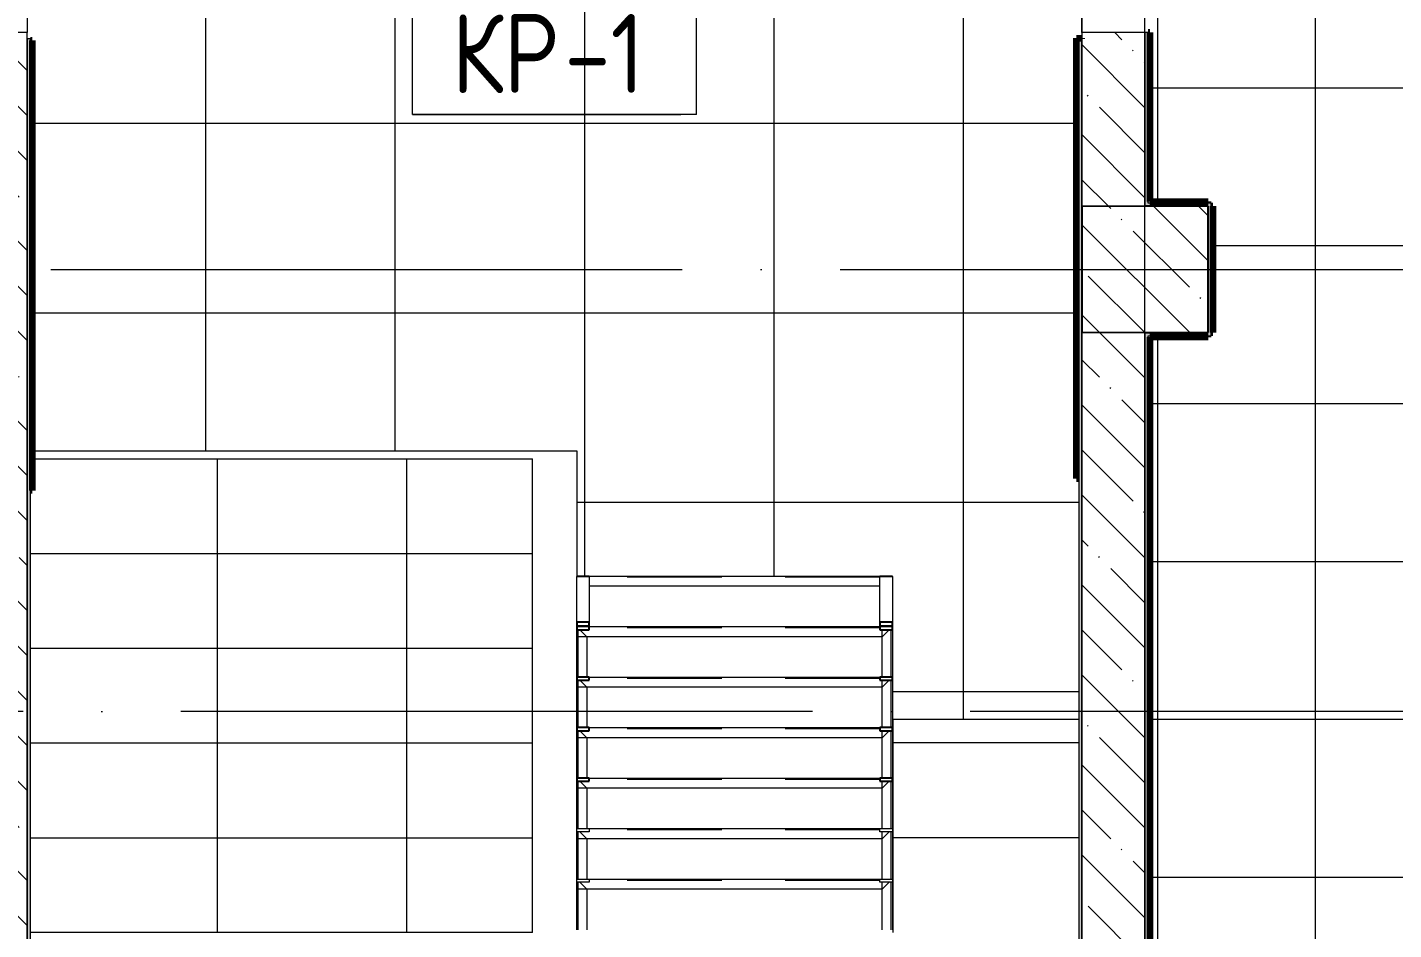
# Model space of a CAD drawing. Header units: millimetres. Extents: x 97 to 215964, y -4577 to 60645.
# Drawn here: x 160158 to 164486, y 30434 to 33292 of the extents above; entities that cross this region are included whole.
import ezdxf

# ---------------------------------------------------------------- set-up
doc = ezdxf.new("R2010")
doc.units = ezdxf.units.MM
for name, pattern in [('ADSK_Линия сетки', [2500, 2000, -250, 0, -250]), ('ADSK_Невидимые', [500, 300, -200]), ('ADSK_Невидимые_2_', [500, 300, -200])]:
    doc.linetypes.add(name, pattern=pattern)
for name, color, linetype, lineweight in [('A-FLOR-____-IDEN', 11, 'Continuous', 20), ('A-FLOR-____-OTLN', 192, 'Continuous', 9), ('A-FLOR-____-PATT', 8, 'Continuous', 9), ('A-GENM-____-HDLN', 13, 'ADSK_Невидимые_2_', 9), ('A-GENM-____-MCUT', 13, 'Continuous', 9), ('A-GENM-____-OTLN', 13, 'Continuous', 9), ('A-WALL-____-MCUT', 113, 'Continuous', 9), ('A-WALL-____-PATT', 111, 'Continuous', 9), ('I-WALL-____-OTLN', 2, 'Continuous', 9), ('S-COLS-____-MCUT', 52, 'Continuous', 9), ('S-COLS-____-OTLN', 52, 'Continuous', 9), ('S-GRID-____-OTLN', 1, 'Continuous', 9), ('S-STRS-____-OTLN', 31, 'Continuous', 9)]:
    doc.layers.add(name, color=color, linetype=linetype, lineweight=lineweight)
doc.styles.add('GOST Common', font='GOST_Common.ttf', dxfattribs={"width": 0.9, "height": 250})
pattern_1 = [(270, (101360, 28025), (600, 4e-14), []), (0, (101360, 28025), (0, 600), [])]
pattern_2 = [(90, (104700, 31925), (-600, 4e-14), []), (180, (104700, 31925), (7e-14, -600), [])]
pattern_3 = [(135, (0, 0), (-142.5612, -142.5612), []), (135, (142.56, 0), (-142.5612, -142.5612), [252.016, -50.403, 3.353, -47.05])]

# ---------------------------------------------------------------- blocks, each defined once
blk = doc.blocks.new('ОМ_Уголок_ГОСТ 8509-93 - ОМ_Уголок_ГОСТ 8509-93-V1-О_АИ_ПП_8_400_Целиком')
at = {"layer": 'A-GENM-____-HDLN', "color": 90, "linetype": 'ADSK_Невидимые'}
blk.add_line((40, -4), (960, -4), dxfattribs=at)
at = {"layer": 'A-GENM-____-OTLN', "color": 90}
for p, q in [((32, -32), (10, -10)), ((32, -32), (1000, -32)), ((960, 0), (40, 0)), ((1000, -32), (1000, -10))]:
    blk.add_line(p, q, dxfattribs=at)
blk = doc.blocks.new('ОМ_Уголок_ГОСТ 8509-93 - ОМ_Уголок_ГОСТ 8509-93-V3-О_АИ_ПП_8_400_Целиком')
at = {"layer": 'A-GENM-____-HDLN', "color": 90, "linetype": 'ADSK_Невидимые'}
blk.add_line((10, -4), (160, -4), dxfattribs=at)
at = {"layer": 'A-GENM-____-OTLN', "color": 90}
for p, q in [((160, 0), (10, 0)), ((32, -32), (10, -10)), ((32, -32), (160, -32))]:
    blk.add_line(p, q, dxfattribs=at)
blk = doc.blocks.new('ОМ_Уголок_ГОСТ 8509-93 - ОМ_Уголок_ГОСТ 8509-93-V4-О_АИ_ПП_8_400_Целиком')
at = {"layer": 'A-GENM-____-HDLN', "color": 90, "linetype": 'ADSK_Невидимые'}
blk.add_line((140, -4), (290, -4), dxfattribs=at)
at = {"layer": 'A-GENM-____-OTLN', "color": 90}
for p, q in [((290, 0), (140, 0)), ((140, -32), (290, -32))]:
    blk.add_line(p, q, dxfattribs=at)
blk = doc.blocks.new('ОМ_Уголок_ГОСТ 8509-93 - ОМ_Уголок_ГОСТ 8509-93-V5-О_АИ_ПП_8_400_Целиком')
at = {"layer": 'A-GENM-____-HDLN', "color": 90, "linetype": 'ADSK_Невидимые'}
blk.add_line((40, -4), (960, -4), dxfattribs=at)
at = {"layer": 'A-GENM-____-OTLN', "color": 90}
for p, q in [((960, 0), (40, 0)), ((40, -32), (960, -32))]:
    blk.add_line(p, q, dxfattribs=at)
blk = doc.blocks.new('ОМ_Уголок_ГОСТ 8509-93 - ОМ_Уголок_ГОСТ 8509-93-V6-О_АИ_ПП_8_400_Целиком')
at = {"layer": 'A-GENM-____-HDLN', "color": 90, "linetype": 'ADSK_Невидимые'}
blk.add_line((157.7, -4), (160, -4), dxfattribs=at)
at = {"layer": 'A-GENM-____-OTLN', "color": 90}
for p, q in [((160, 0), (157.7, 0)), ((157.7, -32), (160, -32))]:
    blk.add_line(p, q, dxfattribs=at)
blk = doc.blocks.new('ОМ_Уголок_ГОСТ 8509-93 - ОМ_Уголок_ГОСТ 8509-93-V7-О_АИ_ПП_8_400_Целиком')
at = {"layer": 'A-GENM-____-HDLN', "color": 90, "linetype": 'ADSK_Невидимые'}
blk.add_line((140, -4), (142.3, -4), dxfattribs=at)
at = {"layer": 'A-GENM-____-OTLN', "color": 90}
for p, q in [((142.3, 0), (140, 0)), ((140, -32), (142.3, -32))]:
    blk.add_line(p, q, dxfattribs=at)
blk = doc.blocks.new('ОМ_Полоса_Трапеция прямоугольная_Прокат_ГОСТ 103-2006 - ОМ_Полоса_Трапеция прямоугольная_Прокат_ГОСТ 103-2006-25167889-О_АИ_ПП_8_400_Целиком')
at = {"layer": 'A-GENM-____-OTLN', "color": 90}
for p, q in [((76025, 54462.1), (76065, 54462.1)), ((76025, 54452.1), (76025, 54462.1)), ((76065, 54452.1), (76025, 54452.1)), ((76065, 54462.1), (76065, 54452.1))]:
    blk.add_line(p, q, dxfattribs=at)
blk = doc.blocks.new('ОМ_Полоса_Трапеция прямоугольная_Прокат_ГОСТ 103-2006 - ОМ_Полоса_Трапеция прямоугольная_Прокат_ГОСТ 103-2006-V8-О_АИ_ПП_8_400_Целиком')
at = {"layer": 'A-GENM-____-MCUT', "color": 130, "lineweight": 25}
for p, q in [((76065, 53982.1), (76025, 53982.1)), ((76025, 53982.1), (76025, 53972.1)), ((76025, 53972.1), (76065, 53972.1)), ((76065, 53972.1), (76065, 53982.1))]:
    blk.add_line(p, q, dxfattribs=at)
blk = doc.blocks.new('ОМ_Полоса_Трапеция прямоугольная_Прокат_ГОСТ 103-2006 - ОМ_Полоса_Трапеция прямоугольная_Прокат_ГОСТ 103-2006-V9-О_АИ_ПП_8_400_Целиком')
at = {"layer": 'A-GENM-____-MCUT', "color": 130, "lineweight": 25}
for p, q in [((76065, 53822.1), (76025, 53822.1)), ((76025, 53822.1), (76025, 53812.1)), ((76025, 53812.1), (76065, 53812.1)), ((76065, 53812.1), (76065, 53822.1))]:
    blk.add_line(p, q, dxfattribs=at)
blk = doc.blocks.new('ОМ_Полоса_Трапеция прямоугольная_Прокат_ГОСТ 103-2006 - ОМ_Полоса_Трапеция прямоугольная_Прокат_ГОСТ 103-2006-V10-О_АИ_ПП_8_400_Целиком')
at = {"layer": 'A-GENM-____-MCUT', "color": 130, "lineweight": 25}
for p, q in [((76065, 53662.1), (76025, 53662.1)), ((76025, 53662.1), (76025, 53652.1)), ((76025, 53652.1), (76065, 53652.1)), ((76065, 53652.1), (76065, 53662.1))]:
    blk.add_line(p, q, dxfattribs=at)
blk = doc.blocks.new('ОМ_Полоса_Трапеция прямоугольная_Прокат_ГОСТ 103-2006 - ОМ_Полоса_Трапеция прямоугольная_Прокат_ГОСТ 103-2006-V11-О_АИ_ПП_8_400_Целиком')
at = {"layer": 'A-GENM-____-MCUT', "color": 130, "lineweight": 25}
for p, q in [((76065, 53502.1), (76025, 53502.1)), ((76025, 53502.1), (76025, 53492.1)), ((76025, 53492.1), (76065, 53492.1)), ((76065, 53492.1), (76065, 53502.1))]:
    blk.add_line(p, q, dxfattribs=at)
blk = doc.blocks.new('ОМ_Полоса_Прокат_ГОСТ 103-2006 - ОМ_Полоса_Прокат_ГОСТ 103-2006-25164144-О_АИ_ПП_8_400_Целиком')
at = {"layer": 'A-GENM-____-OTLN', "color": 90}
for p, q in [((76025, 53333.6), (76025, 53332.1)), ((76025, 53332.1), (76065, 53332.1)), ((76065, 53332.1), (76065, 53333.6))]:
    blk.add_line(p, q, dxfattribs=at)
blk = doc.blocks.new('ОМ_Полоса_Прокат_ГОСТ 103-2006 - ОМ_Полоса_Прокат_ГОСТ 103-2006-37318159-О_АИ_ПП_8_400_Целиком')
at = {"layer": 'A-GENM-____-MCUT', "color": 130, "lineweight": 25}
for p, q in [((76065, 53489.8), (76025, 53489.8)), ((76025, 53489.8), (76025, 53478.1)), ((76025, 53478.1), (76065, 53478.1)), ((76065, 53478.1), (76065, 53489.8))]:
    blk.add_line(p, q, dxfattribs=at)
at = {"layer": 'A-GENM-____-OTLN', "color": 90}
for p, q in [((76025, 53333.6), (76025, 53478.1)), ((76065, 53478.1), (76065, 53333.6)), ((76065, 53333.6), (76025, 53333.6))]:
    blk.add_line(p, q, dxfattribs=at)
blk = doc.blocks.new('ОМ_Полоса_Трапеция прямоугольная_Прокат_ГОСТ 103-2006 - ОМ_Полоса_Трапеция прямоугольная_Прокат_ГОСТ 103-2006-25167845-О_АИ_ПП_8_400_Целиком')
at = {"layer": 'A-GENM-____-OTLN', "color": 90}
for p, q in [((76985, 54452.1), (76985, 54462.1)), ((76985, 54462.1), (77025, 54462.1)), ((77025, 54452.1), (76985, 54452.1)), ((77025, 54462.1), (77025, 54452.1))]:
    blk.add_line(p, q, dxfattribs=at)
blk = doc.blocks.new('ОМ_Полоса_Трапеция прямоугольная_Прокат_ГОСТ 103-2006 - ОМ_Полоса_Трапеция прямоугольная_Прокат_ГОСТ 103-2006-V12-О_АИ_ПП_8_400_Целиком')
at = {"layer": 'A-GENM-____-MCUT', "color": 130, "lineweight": 25}
for p, q in [((76985, 53982.1), (76985, 53972.1)), ((77025, 53982.1), (76985, 53982.1)), ((76985, 53972.1), (77025, 53972.1)), ((77025, 53972.1), (77025, 53982.1))]:
    blk.add_line(p, q, dxfattribs=at)
blk = doc.blocks.new('ОМ_Полоса_Трапеция прямоугольная_Прокат_ГОСТ 103-2006 - ОМ_Полоса_Трапеция прямоугольная_Прокат_ГОСТ 103-2006-V13-О_АИ_ПП_8_400_Целиком')
at = {"layer": 'A-GENM-____-MCUT', "color": 130, "lineweight": 25}
for p, q in [((76985, 53822.1), (76985, 53812.1)), ((77025, 53822.1), (76985, 53822.1)), ((76985, 53812.1), (77025, 53812.1)), ((77025, 53812.1), (77025, 53822.1))]:
    blk.add_line(p, q, dxfattribs=at)
blk = doc.blocks.new('ОМ_Полоса_Трапеция прямоугольная_Прокат_ГОСТ 103-2006 - ОМ_Полоса_Трапеция прямоугольная_Прокат_ГОСТ 103-2006-V14-О_АИ_ПП_8_400_Целиком')
at = {"layer": 'A-GENM-____-MCUT', "color": 130, "lineweight": 25}
for p, q in [((76985, 53662.1), (76985, 53652.1)), ((77025, 53662.1), (76985, 53662.1)), ((76985, 53652.1), (77025, 53652.1)), ((77025, 53652.1), (77025, 53662.1))]:
    blk.add_line(p, q, dxfattribs=at)
blk = doc.blocks.new('ОМ_Полоса_Трапеция прямоугольная_Прокат_ГОСТ 103-2006 - ОМ_Полоса_Трапеция прямоугольная_Прокат_ГОСТ 103-2006-V15-О_АИ_ПП_8_400_Целиком')
at = {"layer": 'A-GENM-____-MCUT', "color": 130, "lineweight": 25}
for p, q in [((76985, 53502.1), (76985, 53492.1)), ((77025, 53502.1), (76985, 53502.1)), ((76985, 53492.1), (77025, 53492.1)), ((77025, 53492.1), (77025, 53502.1))]:
    blk.add_line(p, q, dxfattribs=at)
blk = doc.blocks.new('ОМ_Полоса_Прокат_ГОСТ 103-2006 - ОМ_Полоса_Прокат_ГОСТ 103-2006-25164100-О_АИ_ПП_8_400_Целиком')
at = {"layer": 'A-GENM-____-OTLN', "color": 90}
for p, q in [((76985, 53333.6), (76985, 53332.1)), ((76985, 53332.1), (77025, 53332.1)), ((77025, 53332.1), (77025, 53333.6))]:
    blk.add_line(p, q, dxfattribs=at)
blk = doc.blocks.new('ОМ_Полоса_Прокат_ГОСТ 103-2006 - ОМ_Полоса_Прокат_ГОСТ 103-2006-37318203-О_АИ_ПП_8_400_Целиком')
at = {"layer": 'A-GENM-____-MCUT', "color": 130, "lineweight": 25}
for p, q in [((76985, 53489.8), (76985, 53478.1)), ((77025, 53489.8), (76985, 53489.8)), ((76985, 53478.1), (77025, 53478.1)), ((77025, 53478.1), (77025, 53489.8))]:
    blk.add_line(p, q, dxfattribs=at)
at = {"layer": 'A-GENM-____-OTLN', "color": 90}
for p, q in [((76985, 53333.6), (76985, 53478.1)), ((77025, 53478.1), (77025, 53333.6)), ((77025, 53333.6), (76985, 53333.6))]:
    blk.add_line(p, q, dxfattribs=at)
blk = doc.blocks.new('0083_СОШ675_АР_R22_rvt-1-О_АИ_ПП_8_400_Целиком')
at = {"layer": 'A-WALL-____-PATT', "lineweight": 5}
h = blk.add_hatch(dxfattribs=at)
h.set_pattern_fill('FP_8', color=10, style=0, pattern_type=2)
h.set_pattern_definition(pattern_3)
h.paths.add_polyline_path([(101356.3, 26225.1), (101360, 26225.1), (101360, 33275), (101160, 33275), (101160, 26225.1)])
h.paths.add_polyline_path([(101360, 34915), (101360, 36100), (101160, 36100), (101160, 34915)])
h = blk.add_hatch(dxfattribs=at)
h.set_pattern_fill('FP_8', color=10, style=0, pattern_type=2)
h.set_pattern_definition(pattern_3)
h.paths.add_polyline_path([(104900, 26425.1), (104900, 28125), (104700, 28125), (104700, 26425.1)])
h.paths.add_polyline_path([(104900, 28525), (104900, 32325), (104700, 32325), (104700, 28525)])
h.paths.add_polyline_path([(104700, 32725), (104900, 32725), (104900, 33275), (104700, 33275)])
h.paths.add_polyline_path([(104900, 34915), (104900, 35575), (104700, 35575), (104700, 34915)])
at = {"layer": 'S-COLS-____-OTLN', "lineweight": 5}
h = blk.add_hatch(dxfattribs=at)
h.set_pattern_fill('FP_8', color=256, style=0, pattern_type=2)
h.set_pattern_definition(pattern_3)
h.paths.add_polyline_path([(104900, 32325), (105100, 32325), (105100, 32725), (104700, 32725), (104700, 32325)])
at = {"layer": 'S-STRS-____-OTLN', "lineweight": 5}
h = blk.add_hatch(dxfattribs=at)
h.set_pattern_fill('FP_42', color=256, style=0, pattern_type=2)
h.set_pattern_definition(pattern_1)
h.paths.add_polyline_path([(101375, 31625), (102960, 31625), (102960, 31925), (101375, 31925), (101375, 31825), (101370, 31825), (101370, 31625)])
h = blk.add_hatch(dxfattribs=at)
h.set_pattern_fill('FP_42', color=256, style=0, pattern_type=2)
h.set_pattern_definition(pattern_1)
h.paths.add_polyline_path([(102960, 31325), (102960, 31625), (101370, 31625), (101370, 31325), (102614.1, 31325)])
h = blk.add_hatch(dxfattribs=at)
h.set_pattern_fill('FP_42', color=256, style=0, pattern_type=2)
h.set_pattern_definition(pattern_1)
h.paths.add_polyline_path([(101370, 31025), (102960, 31025), (102960, 31325), (101370, 31325)])
h = blk.add_hatch(dxfattribs=at)
h.set_pattern_fill('FP_43', color=256, style=0, pattern_type=2)
h.set_pattern_definition(pattern_2)
h.paths.add_polyline_path([(104690, 31025), (104690, 31100), (104100, 31100), (104100, 31025), (104640, 31025)])
h = blk.add_hatch(dxfattribs=at)
h.set_pattern_fill('FP_42', color=256, style=0, pattern_type=2)
h.set_pattern_definition(pattern_1)
h.paths.add_polyline_path([(101370, 30725), (102960, 30725), (102960, 31025), (101370, 31025)])
h = blk.add_hatch(dxfattribs=at)
h.set_pattern_fill('FP_43', color=256, style=0, pattern_type=2)
h.set_pattern_definition(pattern_2)
h.paths.add_polyline_path([(104100, 30725), (104690, 30725), (104690, 31025), (104100, 31025), (104100, 30743.7)])
h = blk.add_hatch(dxfattribs=at)
h.set_pattern_fill('FP_42', color=256, style=0, pattern_type=2)
h.set_pattern_definition(pattern_1)
h.paths.add_polyline_path([(102960, 30425), (102960, 30725), (101370, 30725), (101370, 30425), (102614.1, 30425)])
h = blk.add_hatch(dxfattribs=at)
h.set_pattern_fill('FP_43', color=256, style=0, pattern_type=2)
h.set_pattern_definition(pattern_2)
h.paths.add_polyline_path([(104500.7, 30425), (104690, 30425), (104690, 30725), (104100, 30725), (104100, 30425)])
at = {"layer": 'A-WALL-____-MCUT', "color": 50, "lineweight": 13}
for p, q in [((101360, 33275), (101160, 33275)), ((101360, 26425.1), (101360, 33275)), ((104700, 33275), (104700, 32725)), ((104900, 33275), (104700, 33275)), ((104900, 32725), (104900, 33275)), ((104700, 32325), (104700, 28525)), ((104900, 28525), (104900, 32325))]:
    blk.add_line(p, q, dxfattribs=at)
at = {"layer": 'A-WALL-____-MCUT', "color": 10, "lineweight": 5}
for p, q in [((104700, 32725), (104900, 32725)), ((104900, 32325), (104700, 32325))]:
    blk.add_line(p, q, dxfattribs=at)
at = {"layer": 'S-COLS-____-MCUT', "color": 130, "lineweight": 25}
for p, q in [((104700, 32725), (104700, 32325)), ((105100, 32725), (104900, 32725)), ((105100, 32325), (105100, 32725)), ((104900, 32325), (105100, 32325))]:
    blk.add_line(p, q, dxfattribs=at)
at = {"layer": 'S-COLS-____-OTLN', "color": 90}
for p, q in [((104900, 32725), (104700, 32725)), ((104700, 32325), (104900, 32325))]:
    blk.add_line(p, q, dxfattribs=at)
at = {"layer": 'S-STRS-____-OTLN', "color": 10, "lineweight": 5}
for p, q in [((101375, 31925), (102960, 31925)), ((102960, 31625), (102960, 31925)), ((101370, 31625), (102960, 31625)), ((101370, 31625), (102960, 31625)), ((102960, 31325), (102960, 31625)), ((101370, 31325), (102960, 31325)), ((101370, 31325), (102960, 31325)), ((102960, 31025), (102960, 31325)), ((101370, 31025), (102960, 31025)), ((101370, 31025), (102960, 31025)), ((102960, 30725), (102960, 31025)), ((104690, 31025), (104100, 31025)), ((104690, 31025), (104100, 31025)), ((101370, 30725), (102960, 30725)), ((101370, 30725), (102960, 30725)), ((102960, 30425), (102960, 30725)), ((104690, 30725), (104100, 30725)), ((104690, 30725), (104100, 30725))]:
    blk.add_line(p, q, dxfattribs=at)
at = {"layer": 'A-GENM-____-OTLN', "color": 90, "lineweight": 9, "rotation": 180}
for name, p in [('ОМ_Полоса_Прокат_ГОСТ 103-2006 - ОМ_Полоса_Прокат_ГОСТ 103-2006-25164100-О_АИ_ПП_8_400_Целиком', (180125, 84885.8)), ('ОМ_Полоса_Прокат_ГОСТ 103-2006 - ОМ_Полоса_Прокат_ГОСТ 103-2006-37318203-О_АИ_ПП_8_400_Целиком', (180125, 84885.8)), ('ОМ_Полоса_Прокат_ГОСТ 103-2006 - ОМ_Полоса_Прокат_ГОСТ 103-2006-25164144-О_АИ_ПП_8_400_Целиком', (180125, 84885.8)), ('ОМ_Полоса_Прокат_ГОСТ 103-2006 - ОМ_Полоса_Прокат_ГОСТ 103-2006-37318159-О_АИ_ПП_8_400_Целиком', (180125, 84885.8)), ('ОМ_Полоса_Трапеция прямоугольная_Прокат_ГОСТ 103-2006 - ОМ_Полоса_Трапеция прямоугольная_Прокат_ГОСТ 103-2006-V15-О_АИ_ПП_8_400_Целиком', (180125, 84885.8)), ('ОМ_Полоса_Трапеция прямоугольная_Прокат_ГОСТ 103-2006 - ОМ_Полоса_Трапеция прямоугольная_Прокат_ГОСТ 103-2006-V11-О_АИ_ПП_8_400_Целиком', (180125, 84885.8)), ('ОМ_Полоса_Трапеция прямоугольная_Прокат_ГОСТ 103-2006 - ОМ_Полоса_Трапеция прямоугольная_Прокат_ГОСТ 103-2006-V14-О_АИ_ПП_8_400_Целиком', (180125, 84885.8)), ('ОМ_Полоса_Трапеция прямоугольная_Прокат_ГОСТ 103-2006 - ОМ_Полоса_Трапеция прямоугольная_Прокат_ГОСТ 103-2006-V10-О_АИ_ПП_8_400_Целиком', (180125, 84885.8)), ('ОМ_Полоса_Трапеция прямоугольная_Прокат_ГОСТ 103-2006 - ОМ_Полоса_Трапеция прямоугольная_Прокат_ГОСТ 103-2006-V13-О_АИ_ПП_8_400_Целиком', (180125, 84885.8)), ('ОМ_Полоса_Трапеция прямоугольная_Прокат_ГОСТ 103-2006 - ОМ_Полоса_Трапеция прямоугольная_Прокат_ГОСТ 103-2006-V9-О_АИ_ПП_8_400_Целиком', (180125, 84885.8)), ('ОМ_Полоса_Трапеция прямоугольная_Прокат_ГОСТ 103-2006 - ОМ_Полоса_Трапеция прямоугольная_Прокат_ГОСТ 103-2006-V12-О_АИ_ПП_8_400_Целиком', (180125, 84885.8)), ('ОМ_Полоса_Трапеция прямоугольная_Прокат_ГОСТ 103-2006 - ОМ_Полоса_Трапеция прямоугольная_Прокат_ГОСТ 103-2006-V8-О_АИ_ПП_8_400_Целиком', (180125, 84885.8)), ('ОМ_Полоса_Трапеция прямоугольная_Прокат_ГОСТ 103-2006 - ОМ_Полоса_Трапеция прямоугольная_Прокат_ГОСТ 103-2006-25167845-О_АИ_ПП_8_400_Целиком', (180125, 85205.8)), ('ОМ_Полоса_Трапеция прямоугольная_Прокат_ГОСТ 103-2006 - ОМ_Полоса_Трапеция прямоугольная_Прокат_ГОСТ 103-2006-25167889-О_АИ_ПП_8_400_Целиком', (180125, 85205.8)), ('ОМ_Полоса_Трапеция прямоугольная_Прокат_ГОСТ 103-2006 - ОМ_Полоса_Трапеция прямоугольная_Прокат_ГОСТ 103-2006-25167845-О_АИ_ПП_8_400_Целиком', (180125, 85045.8)), ('ОМ_Полоса_Трапеция прямоугольная_Прокат_ГОСТ 103-2006 - ОМ_Полоса_Трапеция прямоугольная_Прокат_ГОСТ 103-2006-25167889-О_АИ_ПП_8_400_Целиком', (180125, 85045.8))]:
    blk.add_blockref(name, p, dxfattribs=at)
at = {"layer": 'A-GENM-____-OTLN', "color": 90, "lineweight": 9, "extrusion": (0, 0, -1)}
for name, p in [('ОМ_Уголок_ГОСТ 8509-93 - ОМ_Уголок_ГОСТ 8509-93-V5-О_АИ_ПП_8_400_Целиком', (-104100, 31553.7)), ('ОМ_Уголок_ГОСТ 8509-93 - ОМ_Уголок_ГОСТ 8509-93-V1-О_АИ_ПП_8_400_Целиком', (-104100, 31393.7)), ('ОМ_Уголок_ГОСТ 8509-93 - ОМ_Уголок_ГОСТ 8509-93-V1-О_АИ_ПП_8_400_Целиком', (-104100, 31233.7)), ('ОМ_Уголок_ГОСТ 8509-93 - ОМ_Уголок_ГОСТ 8509-93-V1-О_АИ_ПП_8_400_Целиком', (-104100, 31073.7)), ('ОМ_Уголок_ГОСТ 8509-93 - ОМ_Уголок_ГОСТ 8509-93-V1-О_АИ_ПП_8_400_Целиком', (-104100, 30913.7)), ('ОМ_Уголок_ГОСТ 8509-93 - ОМ_Уголок_ГОСТ 8509-93-V1-О_АИ_ПП_8_400_Целиком', (-104100, 30753.7)), ('ОМ_Уголок_ГОСТ 8509-93 - ОМ_Уголок_ГОСТ 8509-93-V1-О_АИ_ПП_8_400_Целиком', (-104100, 30593.7))]:
    blk.add_blockref(name, p, dxfattribs=at)
for name, p, rotation in [('ОМ_Уголок_ГОСТ 8509-93 - ОМ_Уголок_ГОСТ 8509-93-V6-О_АИ_ПП_8_400_Целиком', (-103100, 31553.7), 269.9999999999994), ('ОМ_Уголок_ГОСТ 8509-93 - ОМ_Уголок_ГОСТ 8509-93-V3-О_АИ_ПП_8_400_Целиком', (-103100, 31393.7), 269.9999999999994), ('ОМ_Уголок_ГОСТ 8509-93 - ОМ_Уголок_ГОСТ 8509-93-V7-О_АИ_ПП_8_400_Целиком', (-104100, 31253.7), 89.99999999999925), ('ОМ_Уголок_ГОСТ 8509-93 - ОМ_Уголок_ГОСТ 8509-93-V4-О_АИ_ПП_8_400_Целиком', (-104100, 31093.7), 89.99999999999925), ('ОМ_Уголок_ГОСТ 8509-93 - ОМ_Уголок_ГОСТ 8509-93-V3-О_АИ_ПП_8_400_Целиком', (-103100, 31233.7), 269.9999999999994), ('ОМ_Уголок_ГОСТ 8509-93 - ОМ_Уголок_ГОСТ 8509-93-V4-О_АИ_ПП_8_400_Целиком', (-104100, 30933.7), 89.99999999999925), ('ОМ_Уголок_ГОСТ 8509-93 - ОМ_Уголок_ГОСТ 8509-93-V3-О_АИ_ПП_8_400_Целиком', (-103100, 31073.7), 269.9999999999994), ('ОМ_Уголок_ГОСТ 8509-93 - ОМ_Уголок_ГОСТ 8509-93-V4-О_АИ_ПП_8_400_Целиком', (-104100, 30773.7), 89.99999999999925), ('ОМ_Уголок_ГОСТ 8509-93 - ОМ_Уголок_ГОСТ 8509-93-V3-О_АИ_ПП_8_400_Целиком', (-103100, 30913.7), 269.9999999999994), ('ОМ_Уголок_ГОСТ 8509-93 - ОМ_Уголок_ГОСТ 8509-93-V4-О_АИ_ПП_8_400_Целиком', (-104100, 30613.7), 89.99999999999925), ('ОМ_Уголок_ГОСТ 8509-93 - ОМ_Уголок_ГОСТ 8509-93-V3-О_АИ_ПП_8_400_Целиком', (-103100, 30753.7), 269.9999999999994), ('ОМ_Уголок_ГОСТ 8509-93 - ОМ_Уголок_ГОСТ 8509-93-V4-О_АИ_ПП_8_400_Целиком', (-104100, 30453.7), 89.99999999999925), ('ОМ_Уголок_ГОСТ 8509-93 - ОМ_Уголок_ГОСТ 8509-93-V3-О_АИ_ПП_8_400_Целиком', (-103100, 30593.7), 269.9999999999994), ('ОМ_Уголок_ГОСТ 8509-93 - ОМ_Уголок_ГОСТ 8509-93-V4-О_АИ_ПП_8_400_Целиком', (-104100, 30293.7), 89.99999999999925)]:
    blk.add_blockref(name, p, dxfattribs=dict(at, rotation=rotation))
blk = doc.blocks.new('ADSK_Марка_Перекрытие - Типоразмер_ADSK_Марка-158127-О_АИ_ПП_8_400_Целиком')
at = {"layer": 'A-FLOR-____-IDEN'}
for p, q in [((-4.5, 4), (-1, 4)), ((-4.5, 0), (-4.5, 4)), ((4.5, 4), (-1, 4)), ((4.5, 0), (4.5, 4)), ((4.5, 0), (-4.5, 0)), ((-4.5, 0), (4, 0))]:
    blk.add_line(p, q, dxfattribs=at)

msp = doc.modelspace()

# ---------------------------------------------------------------- hatches: boundary and pattern name
at = {"layer": 'A-FLOR-____-PATT'}
h = msp.add_hatch(dxfattribs=at)
h.set_pattern_fill('FP_187', color=256, style=0, pattern_type=2)
h.set_pattern_definition([(270, (170737.87, 23100), (500, 3e-14), []), (0, (170737.87, 23100), (0, 500), [])])
h.paths.add_polyline_path([(173062.865903, 10240), (176487.843981, 10240), (176487.843981, 10325), (176687.843981, 10325), (176687.843981, 10240), (177977.865903, 10240), (177977.865903, 28110.000398), (177742.887824, 28110.000398), (177742.887824, 28104.774763), (177647.887824, 28104.774763), (177646.866838, 27970.262925), (177641.878414, 27922.801241), (177624.112825, 27868.124379), (177595.367497, 27818.336012), (177556.898741, 27775.612129), (177510.387824, 27741.81997), (177457.867497, 27718.436414), (177401.633151, 27706.483435), (177344.142497, 27706.483435), (177287.908151, 27718.436414), (177232.602619, 27743.84354), (177188.876907, 27775.612129), (177150.408151, 27818.336012), (177121.662823, 27868.124379), (177103.897234, 27922.801241), (177097.887824, 27979.976956), (177097.887824, 28104.774763), (177002.887824, 28104.774763), (177002.887824, 28110.000398), (175813.550255, 28110.000398), (175813.550255, 27604.999414), (175808.550255, 27604.999414), (175808.550255, 27594.999414), (175798.550255, 27594.999414), (175798.550255, 27589.999414), (173062.88841, 27589.271263), (173062.88841, 26634.999414), (173057.88841, 26634.999414), (173057.88841, 26624.999414), (173047.88841, 26624.999414), (173046.993146, 26578), (172976.88841, 26578), (172976.38841, 26573), (172955.88841, 26573), (172955.88841, 26619.999414), (172927.88841, 26619.999414), (172927.88841, 26624.999414), (172917.88841, 26624.999414), (172917.88841, 26634.999414), (172912.88841, 26634.999414), (172912.88841, 27589.999414), (172647.843981, 27589.999414), (172647.865903, 22840), (173047.865903, 22840), (173047.865903, 22835), (173057.865903, 22835), (173057.865903, 22825), (173062.865903, 22825), (173062.865903, 22424.999414), (173057.865903, 22424.084638), (173057.865903, 22414.999414), (173047.865903, 22414.999414), (173047.843981, 22409.999414), (172647.843981, 22409.999414), (172647.865903, 19439.999414), (173047.865903, 19439.999414), (173047.865903, 19434.999414), (173057.865903, 19434.999414), (173057.865903, 19424.999414), (173062.865903, 19424.999414), (173062.865903, 19024.999414), (174647.866489, 19024.999414), (174647.866489, 15725), (173057.865903, 15724.999414), (173057.865903, 15714.999414), (173047.865903, 15714.999414), (173047.865903, 15709.999414), (172862.865903, 15709.999414), (172862.865903, 10439.999414), (173047.865903, 10439.999414), (173047.865903, 10434.999414), (173057.865903, 10434.999414), (173057.865903, 10424.999414), (173062.865903, 10424.562733), (173062.865903, 10383.707685)])
h.paths.add_polyline_path([(170752.887824, 19240), (172182.887824, 19240), (172182.887824, 19424.999414), (172187.887824, 19425), (172187.887824, 19434.999414), (172197.887824, 19434.999414), (172197.887824, 19439.999414), (172597.865903, 19439.999414), (172597.865903, 22110), (171797.887824, 22110), (171797.887824, 22115), (171787.887824, 22115), (171787.887824, 22125), (171782.887824, 22125), (171782.887824, 22825), (171787.887824, 22825), (171787.887824, 22835), (171797.887824, 22835), (171797.887824, 22840), (172597.865903, 22840), (172597.865903, 27589.999414), (171777.888117, 27589.999414), (171777.888117, 27594.999414), (171767.888117, 27594.999414), (171767.888117, 27604.999414), (171762.888117, 27605.197652), (171762.888117, 28245), (171767.888117, 28245.354551), (171767.888117, 28255), (171777.888117, 28255), (171777.888117, 28260), (172182.887824, 28260), (172182.887824, 29145.04675), (172397.865903, 29145.04675), (172397.865903, 30245.04675), (172182.887824, 30245.04675), (172182.887824, 31979.999414), (171797.887824, 31979.999414), (171797.887824, 31984.999414), (171787.887824, 31984.999414), (171787.887824, 31994.999414), (171782.887824, 31995.625082), (171782.887824, 32425), (171787.887824, 32425), (171787.887824, 32435), (171797.887824, 32435), (171798.313666, 32440), (172182.887824, 32440), (172182.887824, 35760), (171897.88841, 35760), (171897.866489, 35974.999936), (169797.88841, 35975), (169797.88841, 35760), (163912.887824, 35760), (163912.887824, 35575), (163907.887824, 35575), (163907.887824, 35565), (163897.887824, 35565), (163897.887824, 35560), (163712.88841, 35560), (163712.88841, 34914.967838), (163497.866489, 34914.967838), (163497.88841, 33274.967838), (163712.88841, 33274.967838), (163712.88841, 32740), (163897.887824, 32740), (163897.887824, 32735), (163907.887824, 32735), (163907.887824, 32725), (163912.887824, 32725), (163912.887824, 32325), (163907.887824, 32324.581362), (163907.887824, 32315), (163897.887824, 32315), (163897.076431, 32310), (163712.887824, 32310), (163712.887824, 28540), (163897.887824, 28540), (163897.887824, 28535), (163907.887824, 28535), (163907.887824, 28525), (163912.887824, 28524.466226), (163912.887824, 28125), (163907.887824, 28125), (163907.887824, 28115), (163897.887824, 28115), (163897.887824, 28110), (163712.88841, 28110), (163712.88841, 27310.030419), (164317.88841, 27310.030419), (164317.88841, 27305.030419), (164327.88841, 27305.030419), (164327.88841, 27295.030419), (164332.88841, 27295.030419), (164332.88841, 26105.059667), (164327.88841, 26105.059667), (164327.88841, 26095.059667), (164317.88841, 26095.059667), (164317.88841, 26090.059667), (163712.887824, 26090.059667), (163712.887824, 23125), (163798.41992, 23125), (163798.41992, 22840), (163897.887824, 22840), (163897.887824, 22835), (163907.887824, 22835), (163907.887824, 22825), (163912.887824, 22825), (163912.887824, 22425), (163907.887824, 22425), (163907.887824, 22415), (163897.887824, 22415), (163897.320448, 22410), (163712.88841, 22410), (163712.88841, 19675), (163797.865903, 19675), (163797.865903, 19440), (163897.887824, 19440), (163897.88841, 19435), (163907.88841, 19435), (163907.88841, 19425), (163912.88841, 19425), (163912.88841, 19325.000586), (164147.866489, 19325.000586), (164147.866489, 19240), (167488.354755, 19240), (167488.354755, 19325.000586), (167688.354755, 19325.000586), (167688.354755, 19240), (169852.887824, 19240)])
h.paths.add_polyline_path([(173043.38841, 24133), (172955.88841, 24133), (172955.88841, 24195), (172976.88841, 24195), (172976.88841, 24190), (173047.88841, 24190), (173047.88841, 24133)])
h.paths.add_polyline_path([(173043.38841, 24202), (172960.38841, 24202), (172960.38841, 24213), (173043.38841, 24213)])
h.paths.add_polyline_path([(172976.38841, 24220), (172960.38841, 24220), (172960.38841, 24720), (173043.38841, 24720), (173043.38841, 24220), (172976.88841, 24220)])
h.paths.add_polyline_path([(172955.88841, 25329), (172955.88841, 25419), (173047.88841, 25419), (173047.88841, 25359), (173044.959478, 25351.928932), (173037.88841, 25349), (173021.349949, 25349), (173021.349949, 25369), (173008.88841, 25369), (173008.88841, 25349), (172960.38841, 25349), (172960.38841, 25329)])
h.paths.add_polyline_path([(172960.38841, 26048), (172960.38841, 26548), (173043.38841, 26548), (173043.38841, 26048), (172976.38841, 26048)])
h.paths.add_polyline_path([(172976.88841, 26555), (172960.38841, 26555), (172960.38841, 26566), (173043.38841, 26566), (173043.38841, 26555), (173027.38841, 26555)])
h.paths.add_polyline_path([(177365.816756, 27933.146829), (177363.954398, 27937.029115), (177365.283479, 27934.976956)])
h.paths.add_polyline_path([(177372.887824, 27924.976956), (177378.064205, 27925.65844), (177382.887824, 27927.656448), (177387.02996, 27930.83482), (177390.208332, 27934.976956), (177392.613718, 27942.894917), (177392.887824, 27944.976956), (177391.018753, 27953.020427), (177390.208332, 27954.976956), (177385.891606, 27959.992581), (177382.887824, 27962.297464), (177382.547082, 27942.029115), (177380.818552, 27937.029115), (177379.958892, 27933.146829), (177375.476014, 27930.646829), (177370.299634, 27930.646829), (177365.816756, 27933.146829), (177362.887824, 27950.866753), (177362.887824, 27962.297464), (177358.745688, 27959.119092), (177355.567316, 27954.976956), (177353.569307, 27950.153337), (177353.16193, 27942.894917), (177353.972271, 27938.827736), (177355.567316, 27934.976956), (177358.745688, 27930.83482), (177362.887824, 27927.656448), (177367.711443, 27925.65844)])
h = msp.add_hatch(dxfattribs=at)
h.set_pattern_fill('FP_168', color=256, style=0, pattern_type=2)
h.set_pattern_definition([(0, (161922.9, 31187.5), (0, 600), []), (90, (161922.9, 31187.5), (-600, 4e-14), [])])
h.paths.add_polyline_path([(163487.887824, 31100.000398), (163487.887824, 31862.999414), (163481.387238, 31862.999414), (163481.387238, 33257.5), (163496.387238, 33257.5), (163496.387238, 33254.967838), (163497.88841, 33255.367553), (163497.887824, 34934.967838), (163487.887824, 34934.967838), (163487.887824, 34937.5), (163481.387238, 34937.5), (163481.387238, 35885), (162643.887238, 35885), (162643.887238, 35890), (162637.88841, 35890), (162637.88841, 35899.999414), (160957.88841, 35899.999414), (160957.88841, 35885), (160172.887824, 35884.999414), (160172.887824, 34942.5), (160167.887824, 34942.5), (160167.887824, 34934.967838), (160157.887824, 34934.967838), (160157.887824, 33254.967838), (160167.887824, 33254.967838), (160167.887824, 33249.999414), (160172.887824, 33249.999414), (160172.887824, 31949.999414), (161897.887238, 31949.999414), (161897.887238, 31553.715414), (162897.887238, 31553.715414), (162897.887238, 31100.000398), (163298.604589, 31100.000398)])
at = {"layer": 'A-WALL-____-PATT'}
h = msp.add_hatch(color=7, dxfattribs=at)
h.paths.add_polyline_path([(160167.887824, 26425.000586), (160167.887824, 33254.967838), (160157.887824, 33254.967838), (160157.887824, 26425.000586)])
h.paths.add_polyline_path([(160167.887824, 34934.967838), (160167.887824, 35890), (160157.887824, 35890), (160157.887824, 34934.967838)])
h = msp.add_hatch(color=7, dxfattribs=at)
h.paths.add_polyline_path([(163487.887824, 26425.000586), (163497.887824, 26425.000586), (163497.887824, 33254.967838), (163487.887824, 33254.967838), (163487.887824, 26435.000586)])
h.paths.add_polyline_path([(163487.887824, 34934.967838), (163497.887824, 34934.967838), (163497.887824, 35900), (163487.887824, 35900), (163487.887824, 35297.994275)])
h = msp.add_hatch(color=7, dxfattribs=at)
h.paths.add_polyline_path([(163707.88841, 32735), (163707.88841, 33274.967838), (163697.88841, 33274.967838), (163697.88841, 32735)])
h.paths.add_polyline_path([(163697.88841, 34914.967838), (163707.88841, 34914.967838), (163707.88841, 35575), (163697.88841, 35575), (163697.88841, 35297.994275)])
for points in [[(163897.887824, 32725), (163897.887824, 32735), (163697.88841, 32735), (163697.88841, 32725)], [(163897.887824, 32325), (163907.887824, 32325), (163907.887824, 32735), (163897.887824, 32735), (163897.887824, 32366.901735)], [(163697.887824, 28535), (163707.887824, 28535), (163707.887824, 32325), (163697.887824, 32325), (163697.887824, 29435.809195)], [(163707.887824, 32315), (163907.887824, 32315), (163907.887824, 32325), (163707.887824, 32325)]]:
    msp.add_hatch(color=7, dxfattribs=at).paths.add_polyline_path(points)

# ---------------------------------------------------------------- linework, layer by layer
at = {"layer": 'A-FLOR-____-OTLN'}
for p, q in [((160157.887824, 34914.967838), (160157.887824, 33274.967838)), ((163497.866489, 34914.967838), (163497.866489, 33274.967838)), ((163497.88841, 33274.967838), (163497.88841, 34914.967838)), ((160172.887824, 31949.999414), (161897.887238, 31949.999414)), ((161897.887238, 31949.999414), (161897.887238, 31553.715414)), ((162897.887238, 31100.000398), (163487.887824, 31100.000398))]:
    msp.add_line(p, q, dxfattribs=at)
at = {"layer": 'A-WALL-____-MCUT', "color": 7}
for p, q in [((160167.887824, 33254.967838), (160157.887824, 33254.967838)), ((160157.887824, 33254.967838), (160157.887824, 26425.000586)), ((160167.887824, 26435.000586), (160167.887824, 33254.967838)), ((163487.887824, 33254.967838), (163487.887824, 26435.000586)), ((163497.887824, 33254.967838), (163487.887824, 33254.967838)), ((163497.887824, 26425.000586), (163497.887824, 33254.967838)), ((163707.88841, 33274.967838), (163697.88841, 33274.967838)), ((163697.88841, 33274.967838), (163697.88841, 32725)), ((163707.88841, 32735), (163707.88841, 33274.967838)), ((163697.88841, 32725), (163897.887824, 32725)), ((163907.887824, 32735), (163707.88841, 32735)), ((163897.887824, 32725), (163897.887824, 32325)), ((163907.887824, 32315), (163907.887824, 32735)), ((163697.887824, 32325), (163697.887824, 28525)), ((163897.887824, 32325), (163697.887824, 32325)), ((163707.887824, 28535), (163707.887824, 32315)), ((163707.887824, 32315), (163907.887824, 32315))]:
    msp.add_line(p, q, dxfattribs=at)
at = {"layer": 'I-WALL-____-OTLN', "color": 20, "lineweight": 90}
for p, q in [((160172.887824, 33249.999414), (160167.887824, 33249.999414)), ((160172.887824, 33249.999414), (160172.887824, 31824.999414)), ((163481.387238, 31862.999414), (163481.387238, 33257.5)), ((163481.387238, 33257.5), (163496.387238, 33257.5)), ((163496.387238, 33257.5), (163496.387238, 33254.967838)), ((163481.387238, 31862.999414), (163487.887824, 31862.999414)), ((160172.887824, 31824.999414), (160167.887824, 31824.999414))]:
    msp.add_line(p, q, dxfattribs=at)
at = {"layer": 'I-WALL-____-OTLN', "color": 5, "lineweight": 90}
for p, q in [((163712.88841, 33274.967838), (163707.88841, 33274.967838)), ((163712.88841, 33274.967838), (163712.88841, 32740)), ((163712.88841, 32740), (163897.887824, 32740)), ((163897.887824, 32735), (163897.887824, 32740)), ((163912.887824, 32725), (163907.887824, 32725)), ((163912.887824, 32725), (163912.887824, 32325)), ((163712.887824, 32310), (163712.887824, 28540)), ((163897.887824, 32310), (163712.887824, 32310)), ((163897.887824, 32310), (163897.887824, 32315)), ((163907.887824, 32325), (163912.887824, 32325))]:
    msp.add_line(p, q, dxfattribs=at)
at = {"layer": 'S-GRID-____-OTLN', "linetype": 'ADSK_Линия сетки'}
for p, q in [((163697.88841, -3572.657751), (163697.88841, 60644.999414)), ((55228.336609, 32525.000984), (215146.441901, 32525.000984)), ((215146.441901, 31125.11992), (158117.887824, 31125.11992))]:
    msp.add_line(p, q, dxfattribs=at)

# ---------------------------------------------------------------- block references
at = {"color": 250, "lineweight": 5}
msp.add_blockref('0083_СОШ675_АР_R22_rvt-1-О_АИ_ПП_8_400_Целиком', (58797.887824, 0), dxfattribs=at)
at = {"layer": 'A-FLOR-____-IDEN', "xscale": 99.99999999999993, "yscale": 99.99999999999993, "zscale": 99.99999999999993}
msp.add_blockref('ADSK_Марка_Перекрытие - Типоразмер_ADSK_Марка-158127-О_АИ_ПП_8_400_Целиком', (161827.888117, 33015.977418), dxfattribs=at)

# ---------------------------------------------------------------- texts
at = {"layer": 'A-FLOR-____-IDEN', "lineweight": 9, "char_height": 250, "attachment_point": 1, "style": 'GOST Common'}
for s, insert, width in [('КР', (161501.807272, 33333.814992), 432.91125), ('-1', (161858.994772, 33333.814992), 331.898625)]:
    msp.add_mtext(s, dxfattribs=dict(at, insert=insert, width=width))

doc.saveas('drawing.dxf')
